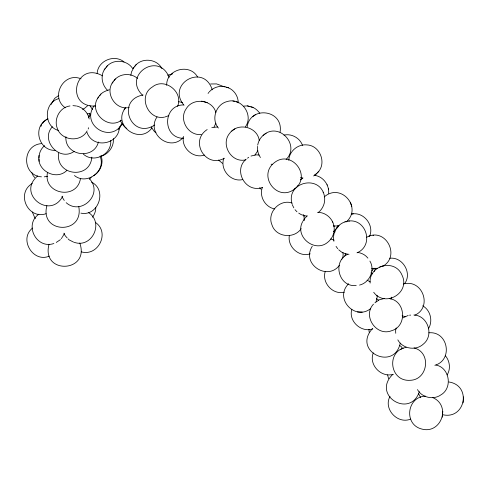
<?xml version="1.0" encoding="UTF-8"?>
<svg xmlns="http://www.w3.org/2000/svg" width="488" height="488" viewBox="0 0 488 488"><rect width="100%" height="100%" fill="white"/><g stroke="black" fill="none" stroke-linecap="round" stroke-linejoin="round"><path stroke-width="0.73" d="M58.688 152.958C55.071 175.759 90.109 180.023 91.86 157.112M110.727 140.507C112.063 154.446 93.666 163.675 83.283 154.062M113.362 138.598C114.101 146.473 108.678 154.001 101.175 156.239M289.305 235.686C287.395 246.916 299.29 257.609 310.216 253.821M65.917 136.689C64.398 155.782 93.781 160.412 98.436 141.984M119.334 126.532C119.834 144.43 92.958 149.56 86.998 132.4M166.683 85.376C166.06 69.259 189.881 62.989 197.555 76.988M183.415 136.42C181.091 147.907 193.297 158.917 204.441 155.062M257.566 146.382C257.084 150.255 258.213 154.324 260.44 157.514M370.124 283.095C368.489 265.295 394.853 258.201 401.959 275.019C410.811 292.654 385.111 307.977 373.698 292.269M425.676 396.183C407.315 396.225 403.295 423.913 421.242 428.891C440.902 434.924 451.723 405.693 432.691 397.567M442.61 414.69C465.271 420.107 472.122 385.422 448.85 381.97M442.323 417.209L442.518 414.867M442.604 413.72L442.811 411.231M463.112 402.875L463.301 400.532M463.393 399.379L463.6 396.897M288.798 160.424C289 151.317 297.918 143.893 306.897 144.912C320.049 145.393 326.954 163.254 317.761 172.459M342.808 258.073L343.155 254.516L342.79 252.406M247.16 126.929C250.088 105.396 283.845 109.611 280.069 132.126M257.676 145.125C258.42 141.081 260.616 137.049 264.093 134.712M47.531 172.343C42.584 194.108 76.933 200.672 80.465 178.626M97.136 73.688C97.582 60.872 114.271 53.814 124.037 61.921M400.245 343.137C394.212 371.734 351.86 351.269 372.515 328.552M325.185 271.663C321.726 282.851 332.846 295.075 344.327 292.221M337.72 227.621L338.092 225.517M130.833 75.384L131.516 71.907L133.834 67.545M351.836 309.313C348.164 321.159 361.352 333.005 372.814 328.9M390.937 299.15L391.394 297.155M396.219 327.942L395.603 330.596L395.75 333.298M373.485 304.128C362.212 316.114 376.541 336.799 391.638 330.712C407.364 326.21 405.748 300.693 389.272 298.552M177.571 106.36C183.775 91.933 164.523 76.976 152.335 87.01C137.616 95.819 147.84 120.597 164.444 117.132M376.028 301.596L377.102 297.46L377.071 295.325M419.357 391.675C410.249 418.991 371.234 395.359 392.742 374.436M39.089 157.935C38.79 153.348 41.041 148.523 44.609 145.662M51.081 104.493L54.687 98.35L58.804 95.416M88.773 116.479L89.841 113.228M88.206 129.003L88.627 127.716M121.378 123.903L120.53 126.477L118.675 129.521M46.885 205.692C39.333 233.795 84.314 235.015 78.733 206.448M64.288 233.673L62.44 237.016M262.288 187.612C259.049 196.572 265.368 207.284 274.701 208.949M374.229 271.578L375.394 268.211M223.846 158.179C219.624 169.47 230.848 182.475 242.664 179.59M373.296 352.855C368.458 364.853 381.268 378.029 393.413 374.284M345.809 253.528L344.754 256.023M369.617 236.192C374.583 224.992 363.2 211.09 351.214 214.165M215.873 123.171L214.037 127.026M49.02 244.22C40.919 274.903 90.341 272.652 79.77 243.012M62.775 196.194C50.002 220.375 16.293 193.638 37.735 175.918M105.115 68.613C99.942 75.243 101.809 85.235 107.909 90.652M98.637 96.966C87.572 110.8 107.451 130.723 121.451 120.225M113.045 81.88C104.828 92.086 114.332 109.062 127.234 107.744M125.044 108.476C112.344 125.544 139.757 144.973 151.945 127.929M40.943 126.374L41.742 124.629M428.373 328.82C433.161 321.256 430.587 310.1 422.645 305.811M312.283 246.226C300.913 264.093 327.387 281.24 339.349 265.411M156.996 116.998C145.93 133.285 169.696 152.232 182.933 137.75M390.004 396.409C383.092 408.865 397.549 424.56 410.621 419.113M257.865 150.749L254.882 155.086M337.178 227.75L338.196 225.859M245.342 126.923C253.986 115.138 241.505 97.027 227.219 101.534C216.001 104.218 210.865 119.206 218.386 128.045M404.826 283.382C412.329 272.89 402.472 256.578 389.729 258.262M302.645 221.662C294.282 236.534 314.742 253.217 327.674 242.329C332.548 238.571 335.128 232.099 333.963 226.036M301.194 228.628C294.215 239.254 275.641 237.375 271.889 224.657C266.869 212.646 279.502 198.891 291.873 202.959M345.254 221.833C337.226 224.163 332.029 233.124 333.908 241.261M347.401 254.413C332.212 261.599 338.678 287.566 356.216 285.498M447.093 374.93C450.912 369.044 449.845 360.833 445.288 355.636M303.005 221.107L304.939 218.166L306.83 216.312M88.621 117.547L90.75 114.686M87.114 130.924C80.88 142.709 61.415 140.953 57.255 128.271C53.601 118.962 59.847 107.189 69.961 105.945M52.375 126.758C39.876 140.141 59.432 162.169 74.219 151.329M92.446 217.215C94.605 214.494 95.886 210.895 95.77 207.424M42.566 123.476L43.792 121.75L47.855 118.584M295.435 188.325C311.588 175.094 291.019 149.542 274.488 162.565C257.024 175.845 277.715 203.026 295.02 188.679M94.294 105.597C80.246 124.696 110.654 144.21 122.336 123.641M374.015 268.186L371.789 270.986M89.701 179.133L91.232 177.083M208.065 93.434L208.834 92.421M337.062 227.951L333.646 231.446M106.177 67.246C112.453 58.743 126.788 59.56 132.529 68.32M99.698 95.599C101.815 92.226 105.756 90.921 109.336 89.725M114.107 80.514C119.45 73.34 130.924 72.566 137.561 78.452M134.895 66.173C141.416 57.23 157.087 58.621 161.918 68.613M104.182 69.833L107.409 65.636M97.704 98.186L100.931 93.995M112.112 83.1L115.339 78.903M132.901 68.765L136.128 64.569M124.111 109.696L125.709 107.622M61.262 238.583L62.092 237.522M313.674 175.979L317.627 172.606M286.12 159.478C300.754 144.79 278.398 121.115 263.014 135.493M297.229 186.489L298.003 185.593M317.291 173.002L318.792 171.257M336.336 228.482L336.879 227.865M341.423 259.707L341.966 259.091M209.212 91.915C213.073 87.633 219.447 85.29 225.084 86.84M348.652 283.723C333.749 298.461 355.124 321.183 370.715 308.556M300.37 179.895L302.981 177.98M346.266 221.906C362.639 207.632 340.923 182.262 324.221 196.914M259.25 140.501C257.463 126.618 237.711 122.11 229.708 133.254C220.186 144.338 231.397 163.45 245.824 159.832M246.147 159.167C232.758 170.361 245.757 193.584 262.55 187.429M374.882 302.889L379.243 299.791L384.568 298.467M294.191 189.381L295.094 188.618M314.98 175.046L316.224 173.984M316.328 173.899L316.767 173.521M318.152 212.615C323.025 208.864 325.606 202.392 324.441 196.329M87.529 105.847L84.375 108.482L82.472 109.33M32.647 228.036C18.465 238.846 33.007 263.209 49.282 256.121M66.795 170.519C55.98 181.127 36.057 170.318 39.04 155.391M154.751 125.019C131.162 140.276 115.314 99.948 143.1 95.001M93.659 175.674C100.382 171.758 103.981 162.894 100.979 155.599M32.251 183.519C15.628 193.297 27.981 219.96 46.116 213.695M38.869 214.177C23.686 224.706 36.563 249.575 53.881 243.506M60.433 239.645L56.248 242.444M207.174 129.57C189.295 140.995 205.588 168.763 224.389 158.234M234.935 128.826L231.776 131.101M255.718 114.491L252.564 116.766M264.374 134.511L266.173 133.218M247.514 158.185L248.709 157.325M383.098 266.131C400.898 255.633 385.178 226.499 366.421 237.4M402.954 317.853L408.2 315.437M406.181 347.401C385.935 350.72 389.497 381.683 410.042 380.305C427.891 380.036 431.807 352.476 414.08 347.926M414.794 315.224C432.771 307.3 422.559 278.648 403.533 283.992M400.416 349.53L401.947 348.81M402.618 348.487L403.271 348.182M47.818 118.913C32.245 125.825 38.088 150.865 55.229 150.377M58.761 98.625C43.7 102.614 43.347 126.642 58.694 130.528M356.978 252.839C375.528 245.11 365.353 214.946 344.87 221.906M359.546 285.09C369.581 282.729 375.376 270.023 369.91 261.086M167.61 75.225L172.758 73.816M168.842 115.65L165.09 116.931M383.141 265.801L379.609 267.082M434.851 365.292C453.321 360.101 448.13 330.852 428.83 332.81M250.997 156.05L256.115 154.849L259.104 155.056M339.044 225.505L336.927 226.017L333.316 225.92M283.973 135.115C291.537 133.309 300.01 138.073 302.517 145.406M353.342 213.762L351.372 214.134M348.877 221.143L349.512 221.021M368.977 236.119L369.361 236.046M372.985 235.356L373.619 235.234M41.328 143.631C21.722 145.192 21.71 175.491 41.443 176.833M47.629 176.235L44.243 176.845M87.401 113.869L90.024 113.454M211.829 127.514L217.508 126.984M377.389 268.248L373.802 268.65L371.667 268.321M210.566 83.979L216.587 83.912L222.345 86.028M183.543 104.92C162.602 104.981 162.083 137.97 183.366 138.348M127.935 107.726L129.21 107.641M215.861 112.399C212.323 99.473 192.888 97.313 186.227 108.733C178.516 119.444 188.118 136.006 201.312 134.517M243.799 106.109L247.386 105.896L249.423 106.427M409.536 315.181L410.695 315.114M317.615 212.42C325.624 212.048 332.773 218.594 334.06 226.365M95.55 106.061C64.203 107.702 75.183 60.213 102.626 75.884M307.483 215.928L305.317 215.873L301.163 214.629L298.711 213.103M357.405 311.923L362.242 312.088M357.472 252.461C361.486 252.808 365.439 254.931 367.909 258.121M72.962 105.634L76.219 105.963M80.923 213.158C98.362 216.684 107.561 190.052 91.531 182.134M182.573 102.443L178.504 101.718M413.897 314.98C427.927 315.626 434.35 335.323 423.377 344.07C416.014 351.073 402.576 348.908 397.824 339.88M405.186 316.608L402.13 315.815M348.981 254.327L345.425 253.778L341.484 252.028L338.696 249.752M271.127 164.188L272.609 164.425M81.234 251.839C98.186 256.798 110.245 232.52 95.447 222.449M314.199 175.302C322.958 176.18 329.443 184.842 328.65 193.455M226.536 87.236C233.416 88.853 238.394 95.941 238.223 102.919M232.898 101.004L234.935 101.534M236.387 101.931L238.595 102.504M250.875 106.823C254.626 107.464 257.524 110.288 259.775 113.192M207.284 102.608L201.587 101.108M223.046 86.309L228.744 87.809M247.386 105.896L253.083 107.397M300.584 177.467L302.578 178.029M74.219 242.322C91.823 248.606 104.359 222.784 88.615 212.646M436.034 365.048C449.698 367.702 452.858 388.173 440.774 394.957C433.399 400.233 421.797 397.549 417.484 389.576M333.847 231.422L335.201 231.904M330.693 238.919L334.079 240.12M81.063 78.824C63.635 71.48 49.752 97.161 65.319 107.799M76.866 106.03C83.021 107.525 88.078 112.74 89.194 118.987M73.597 242.133L69.101 239.87L68.149 238.919M370.898 272.908L372.789 273.914M367.067 280.167L370.215 281.844M74.432 175.534C86.858 185.757 106.53 170.861 100.028 156.191M376.474 298.717L378.725 300.218M126.837 128.533C123.763 126.624 121.622 123.433 120.188 120.17M66.173 202.703C81.502 216.214 104.023 193.419 89.212 178.559M142.667 95.3C121.927 75.481 158.6 50.813 169.11 77.324M155.977 132.73L154.397 131.559L151.17 127.026M399.55 345.358L401.234 346.626L402.746 348.676M222.491 163.327L218.435 160.027M259.573 187.849L261.049 189.185M295.014 209.694L296.991 211.81M184.037 105.231C165.963 84.028 203.746 62.641 212.249 89.823M92.561 109.629L89.951 105.707M67.192 237.967L65.154 235.674L63.934 233.16M35.514 218.514L34.703 217.593L32.324 212.006M64.263 200.464L61.854 196.627M34.758 177.644L33.086 175.528L31.86 172.661M336.037 246.367L337.72 248.715M324.538 196.658C320.415 173.197 285.077 182.402 292.214 204.252M418.521 393.566L420.686 397.653M293.843 207.882L292.379 204.954M351.811 206.68L350.415 202.191M303.518 214.647L304.048 216.361L304.207 220.655M327.094 184.671L327.21 185.05M328.394 188.832L328.491 189.161M332.663 221.869L332.773 222.254M323.141 192.162L323.251 192.54M303.951 216.031L304.048 216.361M315.077 174.289L315.449 175.613M387.588 374.894L388.558 378.651M368.971 329.43L369.123 332.133M39.113 159.009L39.162 161.345"/></g></svg>
